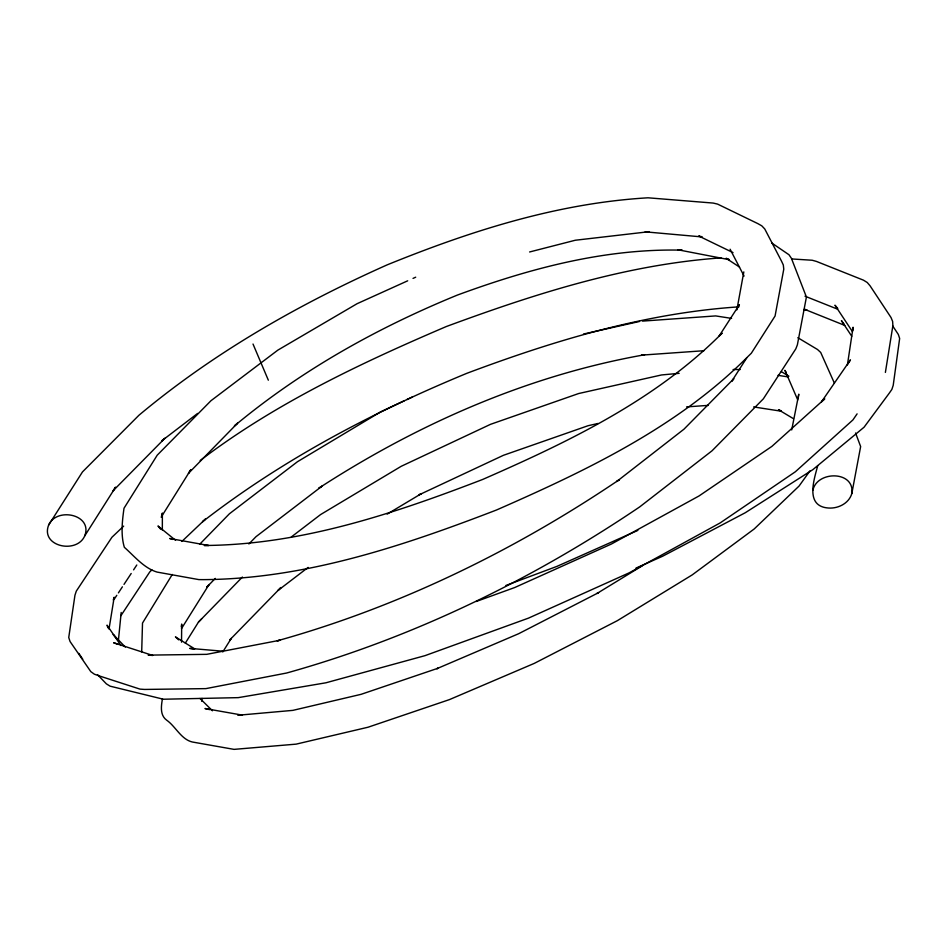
<?xml version="1.0" encoding="UTF-8"?>
<svg xmlns="http://www.w3.org/2000/svg" width="947" height="947" viewBox="0 0 947 947"><rect width="100%" height="100%" fill="white"/><g stroke="black" fill="none" stroke-linecap="round" stroke-linejoin="round"><path stroke-width="1.42" d="M162.339 530.213L162.375 513.025L161.57 515.795M141.695 651.856L142.512 623.067L172.295 574.462M181.528 642.161L181.694 624.049L181.291 626.855M817.746 465.616C813.97 479.94 804.914 506.349 828.4 508.018C838.154 508.752 848.997 503.378 851.827 493.529L860.645 446.546L855.567 433.004M851.827 493.529C855.058 470.766 817.214 470.399 812.893 490.191M118.434 640.101L121.192 612.472M162.458 698.697C161.215 705.953 159.759 715.115 166.636 720.146C176.142 726.775 181.658 740.791 194.242 742.341L234.039 749.373L296.139 744.141L368.04 727.225L449.399 699.62L534.226 663.409L617.361 620.664L692.257 574.865L754.191 528.971L799.067 486.048L810.04 470.777M201.664 701.242L201.995 698.365M798.155 398.45L798.783 394.177L791.704 429.938M847.411 364.962L853.069 327.236L853.235 330.065M109.012 629.092L114.185 597.226L113.273 599.984M736.873 309.87L743.821 271.896M885.386 372.42L892.879 325.673L892.63 321.447L891.044 317.553L870.009 285.722L867.239 282.502L863.463 280.17L816.444 261.419L812.206 260.247L791.858 258.957M407.695 280.809L357.055 303.715L277.85 350.13L210.98 400.711L157.238 455.164L124.01 508.243C122.258 520.732 120.624 535.008 124.353 547.307C134.308 556.114 143.885 568.07 157.013 572.071L198.87 579.611L203.132 579.635C304.756 579.031 402.593 546.135 496.453 510.019C586.572 470.541 678.076 426.908 748.26 356.238L751.314 353.255L775.072 316.014L783.773 269.185L783.311 264.994L781.535 261.183L764.75 228.949L761.79 225.836L757.849 223.622L717.613 204.114L713.209 203.072L648.044 197.805C557.558 203.096 470.683 230.938 387.216 264.84C298.518 304.378 213.596 352.805 138.925 415.26L82.484 471.914L48.628 525.1C40.283 546.537 76.766 554.303 84.721 535.907L115.581 487.16L113.143 490.735L164.896 438.248L161.712 440.876L197.627 413.425M84.721 535.907C93.066 514.481 56.583 506.704 48.628 525.1M737.24 308.544L739.406 304.674L719.069 336.102L722.123 333.131C655.371 400.368 568.366 441.929 482.639 479.466C393.585 513.748 300.744 544.916 204.327 545.484L208.589 545.496L169.75 538.5L173.017 539.447M848.062 363.707L850.43 359.86L821.487 401.812L824.754 398.829L771.9 446.38L699.052 495.944L611.288 544.087L514.695 587.542L476.223 601.487M161.168 517.169L190.809 469.7L188.453 473.358L237.555 423.179L234.394 425.949C301.063 370.372 377.249 327.84 457.413 295.062C529.456 268.569 604.79 248.28 682.148 250.162L678.04 249.795L728.859 259.62M181.481 628.63L209.109 584.453L206.896 586.962M185.34 643.096L198.468 622.096L242.408 577.043M222.782 651.962L231.246 638.432L229.671 640.042M731.96 380.919L746.745 357.859M114.421 598.93L116.812 595.296M118.411 592.881L122.4 586.82M123.998 584.394L131.195 573.491M133.586 569.857L136.782 565.016M120.932 615.657L149.768 571.929L151.911 569.893M857.094 413.863L852.916 419.935L795.338 471.784L720.182 522.91L629.21 572.817L528.509 618.119L425.002 655.655L325.934 682.787L238.218 697.643L163.381 699.229L110.112 686.173L106.372 683.852L97.505 674.631M732.067 380.978L733.818 378.693L683.959 429.192L616.734 481.502L619.397 479.608C514.47 550.55 399.326 606.778 277.151 640.847L280.028 640.231L206.718 654.341L148.194 655.123L152.787 655.454L113.64 642.764L118.044 644.315M199.77 544.182L229.387 513.807L297.441 461.734L380.505 411.933L404.274 400.794M207.18 586.749L215.312 578.404M248.883 543.98L256.01 536.677L321.98 486.202L318.879 488.131C417.887 423.877 527.964 375.403 644.587 354.77L641.557 355.137L703.929 350.721M230.145 639.556L280.892 587.519L278.004 590.466L308.13 567.419M198.468 622.096L201.616 618.876M123.666 526.118L111.935 537.257L76.316 591.106L74.955 595.237L68.74 637.509L70.054 641.51L90.805 671.636L94.392 674.205L98.796 675.767L139.978 689.108L144.583 689.44L205.878 688.623L286.621 673.021C412.632 637.864 531.516 580.049 639.746 506.87L712.049 450.784L763.365 398.817L795.835 348.827L797.398 344.767L806.418 297.027L791.372 258.235L788.993 254.755L771.947 243.13M181.895 541.424L205.452 519.051L202.504 521.773C282.774 459.413 373.142 412.028 466.859 373.307C554.492 340.435 645.049 313.066 738.92 306.852M291.285 536.996L320.583 514.576L401.256 466.279L490.499 424.339L578.641 393.538L661.562 374.953L679.153 373.319M200.16 460.514C274.902 403.611 360.405 363.257 446.392 326.502C535.043 293.771 626.192 264.556 721.01 257.88M642.208 565.832L597.001 593.473L598.587 592.644L518.636 633.721L436.792 668.712L437.976 668.251L361.127 694.317L292.883 710.368L237.886 715.257L242.432 715.139L204.966 708.522L209.571 709.623M387.181 514.114L421.415 493.612L419.071 494.831L503.413 455.306L588.087 425.712L598.042 423.475M406.926 399.563L412.205 397.077M413.034 278.394L415.697 277.199M637.864 530.391L556.824 566.424L505.899 585.471M635.946 568.105L662.628 556.232L745.265 512.741L812.822 469.665L864.078 427.204L889.245 393.194L891.849 389.454L893.21 385.358L899.65 338.458L898.336 334.469L892.666 325.898M529.61 251.973L575.291 240.242L649.275 231.672L645.144 231.837L701.656 236.892M583.506 334.031L639.509 321.471M642.539 321.104L715.66 315.919L731.581 318.393M733.108 369.508L740.187 369.519M686.575 406.902L708.403 405.363M804.121 309.953L807.057 310.131L804.311 309.195L844.831 325.437M223.362 651.252L189.755 648.375L194.324 649.18M778.008 375.343L788.224 376.93M753.634 406.926L781.097 411.187M701.999 236.762L698.697 235.981L733.037 252.624M728.93 259.371L726.171 258.306L739.56 267.113M804.997 296.186L837.468 309.124M781.192 410.844L778.47 409.72L793.479 418.704M797.812 337.7L817.51 349.502L820.694 352.438L834.414 383.192M781.417 371.698L788.91 376.196M194.691 648.861L175.432 636.893L178.663 639.864M175.538 540.287L157.995 525.976L160.706 529.255M200.006 698.46L212.448 710.783M125.276 647.05L113.214 634.49L116.031 637.769M837.74 308.414L834.97 305.194L852.513 331.734M82.744 659.254L78.873 653.383M843.943 323.981L841.398 320.607L851.767 336.28M120.92 645.511L107.047 625.138L107.911 627.814M786.294 372.775L784.945 370.324L797.729 399.894M730.101 249.215L744.07 276.062M253.015 344.033L268.332 380.185"/></g></svg>
